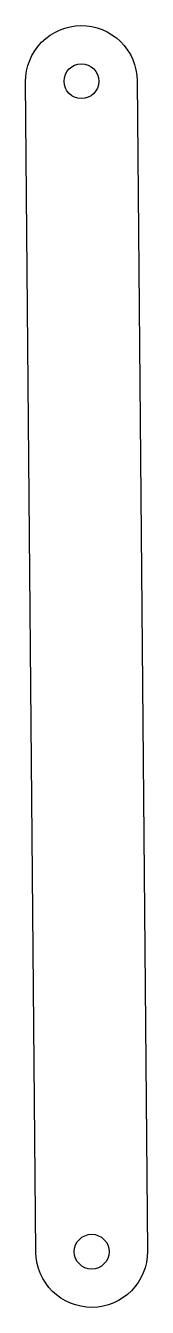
# Model space of a CAD drawing. Header units: inches. Extents: x 0 to 1.1, y 0 to 11.5.
import ezdxf

# ---------------------------------------------------------------- set-up
doc = ezdxf.new("R2010")
doc.units = ezdxf.units.IN

msp = doc.modelspace()

# ---------------------------------------------------------------- linework, layer by layer
at = {"layer": 'DXFWIZ_CLOSED'}
msp.add_lwpolyline([(1.092, 0.504, -0.414212), (0.596, 0, -0.414213), (0.092, 0.496), (0, 11.005, -0.414215), (0.496, 11.51, -0.414214), (1, 11.014)], format="xyb", close=True, dxfattribs=at)
for centre in [(0.5, 11.01), (0.592, 0.5)]:
    msp.add_circle(centre, 0.156, dxfattribs=at)

doc.saveas('drawing.dxf')
